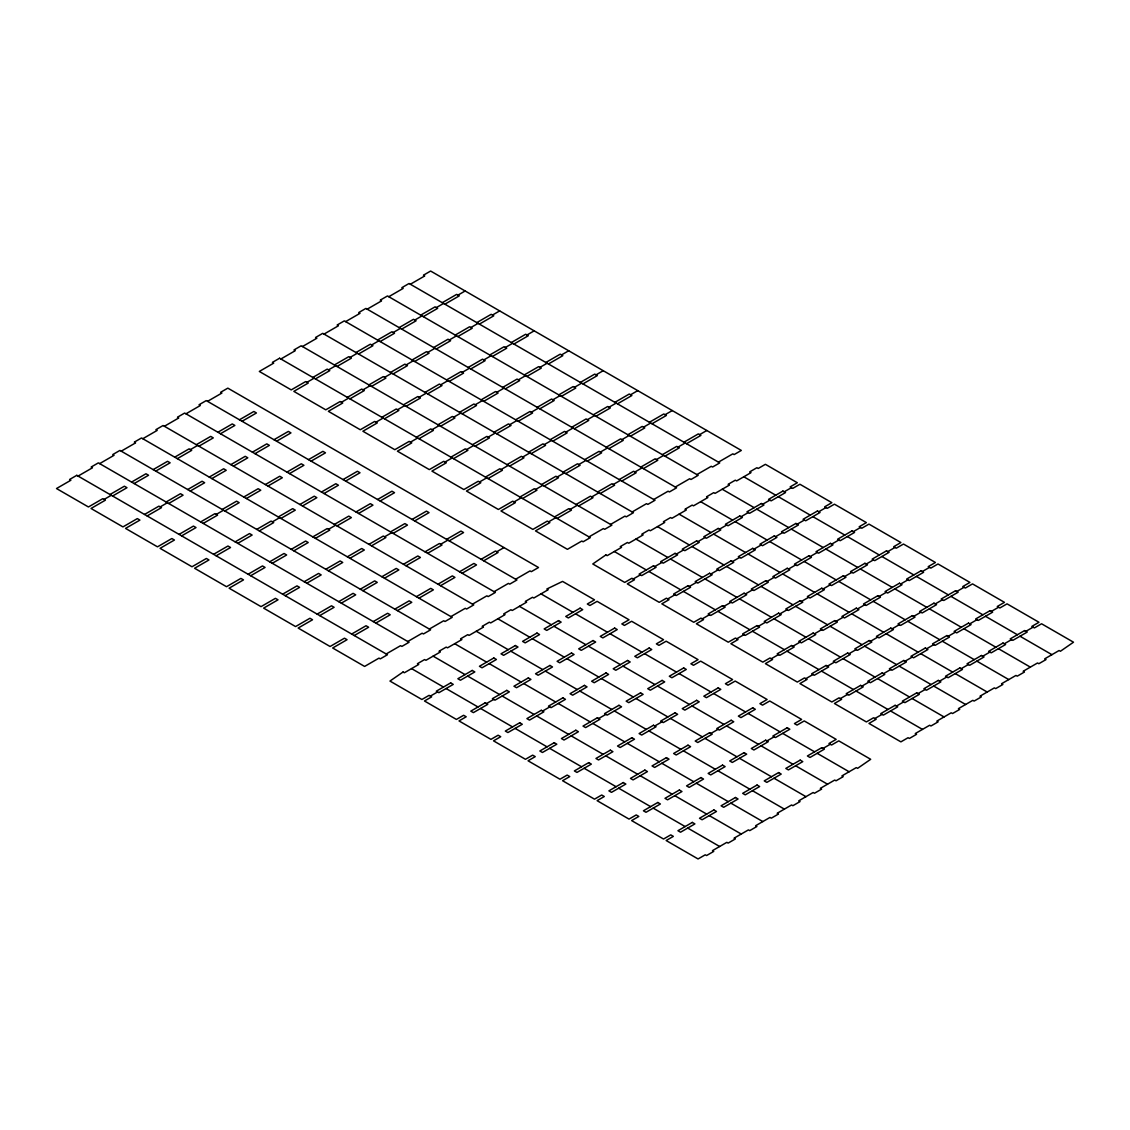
<?xml version="1.0" encoding="UTF-8"?>
<svg xmlns="http://www.w3.org/2000/svg" width="1130" height="1130" viewBox="0 0 1130 1130"><rect width="100%" height="100%" fill="white"/><g stroke="black" fill="none" stroke-linecap="round" stroke-linejoin="round"><path stroke-width="1.5" d="M78.083 476.083L92.462 467.778L91.163 467.029L98.352 462.876L409.06 642.264L401.87 646.417L400.571 645.668L386.192 653.973M99.652 463.625L114.031 455.319L112.746 454.571L119.935 450.418L430.629 629.806L423.439 633.958L422.14 633.21L407.761 641.515M121.235 451.167L135.614 442.861L134.315 442.127L141.504 437.974L452.212 617.347L445.022 621.5L443.723 620.751L429.344 629.057M142.804 438.708L157.183 430.417L155.898 429.668L163.087 425.516L473.781 604.889L466.591 609.042L465.292 608.293L450.912 616.599M164.387 426.264L178.766 417.959L177.467 417.21L184.656 413.057L495.364 592.431L488.174 596.584L486.875 595.835L472.495 604.14M185.956 413.806L200.335 405.5L199.049 404.752L206.239 400.599L516.933 579.973L509.743 584.125L508.458 583.377L494.064 591.682M207.539 401.348L221.918 393.042L220.618 392.294L227.822 388.141L538.516 567.514L531.326 571.667L530.027 570.918L515.647 579.224M280.89 358.987L295.269 350.681L293.984 349.947L301.173 345.794L611.867 525.168L604.677 529.32L603.378 528.572L588.998 536.877M302.473 346.529L316.852 338.237L315.553 337.489L322.742 333.336L633.45 512.709L626.26 516.862L624.961 516.113L610.581 524.419M324.042 334.085L338.421 325.779L337.136 325.03L344.325 320.878L655.019 500.251L647.829 504.404L646.53 503.655L632.15 511.961M345.625 321.626L360.004 313.321L358.704 312.572L365.894 308.419L676.602 487.793L669.412 491.945L668.113 491.197L653.733 499.502M367.193 309.168L381.573 300.863L380.287 300.114L387.477 295.961L698.171 475.334L690.981 479.487L689.681 478.739L675.302 487.044M388.777 296.71L403.156 288.404L401.856 287.656L409.06 283.503L719.754 462.89L712.564 467.029L711.264 466.295L696.885 474.586M410.345 284.252L424.739 275.946L423.439 275.197L430.629 271.045L741.322 450.432L734.133 454.585L732.847 453.836L718.454 462.142M110.005 494.516L124.399 486.211L126.984 487.708L112.605 496.014M131.589 482.072L145.968 473.767L148.553 475.25L134.173 483.555M153.157 469.614L167.551 461.308L170.136 462.806L155.756 471.097M174.74 457.156L189.12 448.85L191.705 450.347L177.325 458.653M196.309 444.697L210.703 436.392L213.288 437.889L198.908 446.195M217.892 432.239L232.272 423.934L234.871 425.431L220.477 433.736M239.461 419.781L253.855 411.475L256.439 412.973L242.06 421.278M312.826 377.434L327.206 369.129L329.791 370.626L315.411 378.917M334.395 364.976L348.789 356.67L351.374 358.168L336.994 366.473M355.978 352.518L370.358 344.212L372.942 345.709L358.563 354.015M377.547 340.059L391.941 331.754L394.525 333.251L380.146 341.557M399.13 327.601L413.509 319.296L416.108 320.793L401.715 329.098M420.699 315.143L435.092 306.837L437.677 308.335L423.298 316.64M442.282 302.685L456.661 294.379L459.26 295.876L444.867 304.182M104.115 499.418L111.305 495.265M190.419 449.599L197.609 445.446M306.922 382.336L314.112 378.183M328.505 369.877L335.695 365.725M350.074 357.419L357.264 353.266M371.657 344.961L378.847 340.808M393.226 332.503L400.43 328.35M414.809 320.044L421.999 315.892M436.378 307.586L443.582 303.433M457.961 295.128L465.15 290.975M144.527 514.447L158.92 506.155L161.505 507.638L147.126 515.944M166.11 502.002L180.489 493.697L183.074 495.18L168.695 503.486M187.679 489.544L202.072 481.239L204.657 482.736L190.278 491.027M209.262 477.086L223.641 468.781L226.24 470.278L211.847 478.583M230.831 464.628L245.224 456.322L247.809 457.82L233.43 466.125M252.414 452.17L266.793 443.864L269.392 445.361L254.999 453.667M273.983 439.711L288.376 431.406L290.961 432.903L276.582 441.209M347.348 397.365L361.727 389.059L364.312 390.556L349.933 398.862M368.917 384.906L383.31 376.601L385.895 378.098L371.516 386.404M390.5 372.448L404.879 364.143L407.464 365.64L393.085 373.945M412.069 359.99L426.462 351.684L429.047 353.182L414.668 361.487M433.652 347.531L448.031 339.226L450.63 340.723L436.236 349.029M455.221 335.073L469.614 326.768L472.199 328.265L457.82 336.571M476.804 322.615L491.183 314.31L493.782 315.807L479.388 324.112M160.206 506.89L167.395 502.737M341.444 402.266L348.633 398.113M363.027 389.808L370.216 385.655M384.595 377.349L391.785 373.197M406.179 364.891L413.368 360.738M427.747 352.433L434.951 348.28M449.33 339.975L456.52 335.822M470.899 327.516L478.103 323.364M492.482 315.058L499.672 310.905M179.049 534.391L193.442 526.086L196.027 527.569L181.648 535.874M200.631 521.933L215.011 513.627L217.61 515.125L203.216 523.416M222.2 509.475L236.594 501.169L239.179 502.666L224.799 510.972M243.783 497.016L258.163 488.711L260.762 490.208L246.368 498.514M265.352 484.558L279.746 476.253L282.331 477.75L267.951 486.055M286.935 472.1L301.315 463.794L303.913 465.292L289.52 473.597M308.504 459.642L322.898 451.336L325.482 452.833L311.103 461.139M381.869 417.295L396.249 408.989L398.834 410.487L384.454 418.792M403.438 404.837L417.832 396.531L420.416 398.028L406.037 406.334M425.021 392.378L439.401 384.073L442 385.57L427.606 393.876M446.59 379.92L460.984 371.615L463.568 373.112L449.189 381.417M468.173 367.462L482.552 359.156L485.151 360.654L470.758 368.959M489.742 355.004L504.135 346.698L506.72 348.195L492.341 356.501M511.325 342.545L525.704 334.24L528.303 335.737L513.91 344.043M216.31 514.376L223.5 510.223M375.965 422.196L383.155 418.043M397.548 409.738L404.738 405.585M419.117 397.28L426.321 393.127M440.7 384.822L447.89 380.669M462.269 372.363L469.473 368.211M483.852 359.905L491.041 355.752M505.421 347.447L512.625 343.294M527.004 334.989L534.193 330.836M213.57 554.322L227.963 546.016L230.548 547.499L216.169 555.805M235.153 541.863L249.532 533.558L252.131 535.055L237.738 543.361M256.722 529.405L271.115 521.1L273.7 522.597L259.321 530.902M278.305 516.947L292.684 508.641L295.283 510.139L280.89 518.444M299.874 504.489L314.267 496.183L316.852 497.68L302.473 505.986M321.457 492.03L335.836 483.725L338.435 485.222L324.042 493.527M343.04 479.572L357.419 471.267L360.004 472.764L345.625 481.069M416.391 437.225L430.77 428.92L433.369 430.417L418.976 438.723M437.96 424.767L452.353 416.462L454.938 417.959L440.559 426.264M459.543 412.309L473.922 404.003L476.521 405.5L462.128 413.806M481.112 399.851L495.505 391.545L498.09 393.042L483.711 401.348M502.695 387.392L517.074 379.087L519.673 380.584L505.28 388.889M524.264 374.934L538.657 366.629L541.242 368.126L526.863 376.431M545.846 362.476L560.226 354.17L562.825 355.668L548.431 363.973M272.401 521.848L279.604 517.695M410.487 442.127L417.69 437.974M432.07 429.668L439.259 425.516M453.639 417.21L460.842 413.057M475.222 404.752L482.411 400.599M496.79 392.294L503.994 388.141M518.373 379.835L525.563 375.683M539.942 367.377L547.146 363.224M561.525 354.919L568.715 350.766M248.091 574.252L262.485 565.946L265.07 567.444L250.691 575.735M269.675 561.794L284.054 553.488L286.653 554.985L272.259 563.291M291.243 549.335L305.637 541.03L308.222 542.527L293.842 550.833M312.826 536.877L327.206 528.572L329.805 530.069L315.411 538.374M334.395 524.419L348.789 516.113L351.374 517.611L336.994 525.916M355.978 511.961L370.358 503.655L372.957 505.152L358.563 513.458M377.561 499.502L391.941 491.197L394.525 492.694L380.146 501M450.912 457.156L465.292 448.85L467.891 450.347L453.497 458.653M472.481 444.697L486.875 436.392L489.459 437.889L475.08 446.195M494.064 432.239L508.444 423.934L511.043 425.431L496.649 433.736M515.633 419.781L530.027 411.475L532.611 412.973L518.232 421.278M537.216 407.323L551.595 399.017L554.194 400.514L539.801 408.82M558.799 394.864L573.178 386.559L575.763 388.056L561.384 396.362M580.368 382.406L594.747 374.101L597.346 375.598L582.953 383.903M328.505 529.32L335.695 525.168M445.008 462.057L452.212 457.904M466.591 449.599L473.781 445.446M488.16 437.141L495.364 432.988M509.743 424.682L516.933 420.53M531.312 412.224L538.516 408.071M552.895 399.766L560.085 395.613M574.478 387.308L581.668 383.155M596.047 374.849L603.236 370.697M282.613 594.182L297.006 585.877L299.591 587.374L285.212 595.68M304.196 581.724L318.575 573.418L321.174 574.916L306.781 583.221M325.765 569.266L340.158 560.96L342.743 562.457L328.364 570.763M347.348 556.808L361.727 548.502L364.326 549.999L349.933 558.305M368.931 544.349L383.31 536.044L385.895 537.541L371.516 545.846M390.5 531.891L404.879 523.586L407.478 525.083L393.085 533.388M412.083 519.433L426.462 511.127L429.047 512.625L414.668 520.93M485.434 477.086L499.813 468.781L502.412 470.278L488.019 478.583M507.003 464.628L521.396 456.322L523.981 457.82L509.602 466.125M528.586 452.17L542.965 443.864L545.564 445.361L531.171 453.667M550.169 439.711L564.548 431.406L567.133 432.903L552.754 441.209M571.738 427.253L586.117 418.948L588.716 420.445L574.323 428.75M593.321 414.795L607.7 406.489L610.285 407.986L595.906 416.292M614.889 402.337L629.269 394.031L631.868 395.528L617.474 403.834M384.61 536.792L391.799 532.64M479.53 481.987L486.733 477.835M501.113 469.529L508.302 465.376M522.682 457.071L529.885 452.918M544.264 444.613L551.454 440.46M565.848 432.154L573.037 428.002M587.416 419.696L594.606 415.543M608.999 407.238L616.189 403.085M630.568 394.78L637.758 390.627M317.135 614.113L331.528 605.807L334.113 607.304L319.734 615.61M338.718 601.654L353.097 593.349L355.696 594.846L341.302 603.152M360.301 589.196L374.68 580.891L377.265 582.388L362.885 590.693M381.869 576.738L396.249 568.432L398.848 569.93L384.454 578.235M403.452 564.28L417.832 555.974L420.416 557.471L406.037 565.777M425.021 551.821L439.401 543.516L442 545.013L427.606 553.319M446.604 539.363L460.984 531.058L463.568 532.555L449.189 540.86M519.955 497.016L534.335 488.711L536.934 490.208L522.54 498.514M541.538 484.558L555.918 476.253L558.503 477.75L544.123 486.055M563.107 472.1L577.486 463.794L580.086 465.292L565.692 473.597M584.69 459.642L599.07 451.336L601.654 452.833L587.275 461.139M606.259 447.183L620.638 438.878L623.237 440.375L608.844 448.681M627.842 434.725L642.221 426.42L644.806 427.917L630.427 436.222M649.411 422.267L663.79 413.976L666.389 415.459L651.996 423.764M440.7 544.264L447.89 540.112M514.051 501.918L521.255 497.765M535.634 489.459L542.824 485.307M557.217 477.001L564.407 472.849M578.786 464.543L585.976 460.39M600.369 452.085L607.559 447.932M621.938 439.627L629.128 435.474M643.521 427.168L650.711 423.016M665.09 414.71L672.279 410.557M351.67 634.043L366.049 625.738L368.634 627.235L354.255 635.54M373.239 621.585L387.618 613.279L390.217 614.777L375.824 623.082M394.822 609.127L409.201 600.821L411.786 602.318L397.407 610.624M416.391 596.668L430.77 588.363L433.369 589.86L418.976 598.166M437.974 584.21L452.353 575.905L454.938 577.402L440.559 585.707M459.543 571.752L473.922 563.446L476.521 564.943L462.128 573.249M481.126 559.293L495.505 550.988L498.09 552.485L483.711 560.791M554.477 516.947L568.856 508.641L571.455 510.139L557.062 518.444M576.06 504.489L590.439 496.183L593.024 497.68L578.645 505.986M597.629 492.03L612.008 483.725L614.607 485.222L600.214 493.527M619.212 479.572L633.591 471.267L636.176 472.764L621.797 481.069M640.781 467.114L655.16 458.808L657.759 460.305L643.366 468.611M662.364 454.656L676.743 446.364L679.328 447.847L664.949 456.153M683.933 442.211L698.326 433.906L700.911 435.389L686.517 443.695M496.805 551.737L503.994 547.584M548.573 521.848L555.776 517.695M570.156 509.39L577.345 505.237M591.739 496.932L598.928 492.779M613.308 484.473L620.497 480.321M634.891 472.015L642.08 467.862M656.459 459.557L663.649 455.404M678.042 447.099L685.232 442.946M699.611 434.655L706.801 430.502M430.389 696.094L437.578 691.941M633.196 579.012L640.399 574.859M654.779 566.554L661.968 562.401M676.347 554.096L683.551 549.943M697.93 541.637L705.12 537.485M719.499 529.179L726.703 525.026M741.082 516.721L748.272 512.568M762.651 504.263L769.855 500.11M784.234 491.804L791.424 487.652M486.479 703.58L493.683 699.428M667.717 598.942L674.921 594.79M689.3 586.484L696.49 582.331M710.869 574.026L718.073 569.873M732.452 561.568L739.642 557.415M754.021 549.109L761.225 544.957M775.604 536.651L782.793 532.498M797.187 524.193L804.376 520.04M818.756 511.735L825.945 507.582M542.584 711.053L549.773 706.9M702.239 618.873L709.442 614.72M723.822 606.414L731.011 602.262M745.39 593.956L752.594 589.803M766.973 581.498L774.163 577.345M788.556 569.04L795.746 564.887M810.125 556.582L817.315 552.429M831.708 544.123L838.898 539.971M853.277 531.665L860.467 527.512M598.688 718.525L605.878 714.372M736.76 638.803L743.964 634.65M758.343 626.345L765.533 622.192M779.926 613.887L787.116 609.734M801.495 601.428L808.685 597.276M823.078 588.97L830.268 584.817M844.647 576.512L851.836 572.359M866.23 564.054L873.419 559.901M887.799 551.595L894.988 547.443M654.779 725.997L661.968 721.844M771.282 658.734L778.485 654.581M792.865 646.275L800.054 642.123M814.448 633.817L821.637 629.664M836.016 621.359L843.206 617.206M857.599 608.9L864.789 604.748M879.168 596.442L886.358 592.289M900.751 583.984L907.941 579.831M922.32 571.526L929.51 567.373M710.883 733.469L718.073 729.316M805.817 678.664L813.007 674.511M827.386 666.206L834.576 662.053M848.969 653.747L856.159 649.595M870.538 641.289L877.728 637.136M892.121 628.831L899.31 624.678M913.69 616.373L920.879 612.22M935.273 603.914L942.462 599.762M956.842 591.47L964.031 587.318M766.973 740.941L774.163 736.788M840.339 698.594L847.528 694.442M861.908 686.136L869.097 681.983M883.491 673.678L890.68 669.525M905.059 661.22L912.249 657.067M926.642 648.761L933.832 644.609M948.211 636.303L955.401 632.15M969.794 623.845L976.984 619.692M991.363 611.401L998.553 607.248M823.078 748.413L830.268 744.26M874.86 718.525L882.05 714.372M896.429 706.066L903.619 701.914M918.012 693.608L925.202 689.455M939.581 681.15L946.77 676.997M961.164 668.692L968.353 664.539M982.733 656.233L989.922 652.081M1004.316 643.789L1011.505 639.636M1025.885 631.331L1033.074 627.178M743.808 476.775L775.745 495.208M778.33 496.706L810.267 515.139M812.866 516.636L844.788 535.069M847.387 536.566L879.31 555M881.909 556.497L913.831 574.944M916.43 576.427L948.353 594.874M950.952 596.358L982.874 614.805M985.473 616.288L1017.395 634.735M1019.995 636.218L1051.917 654.666M722.24 489.234L754.176 507.667M756.761 509.164L788.698 527.597M791.283 529.094L823.219 547.527M825.804 549.025L857.741 567.458M860.326 568.955L892.262 587.388M894.847 588.885L926.784 607.318M929.369 608.816L961.305 627.263M963.89 628.746L995.827 647.193M998.412 648.677L1030.348 667.124M700.657 501.692L732.593 520.125M735.178 521.622L767.115 540.055M769.699 541.553L801.636 559.986M804.235 561.483L836.158 579.916M838.757 581.413L870.679 599.846M873.278 601.344L905.201 619.777M907.8 621.274L939.722 639.707M942.321 641.204L974.244 659.638M976.843 661.135L1008.765 679.582M679.088 514.15L711.024 532.583M713.609 534.08L745.546 552.514M748.131 554.011L780.067 572.444M782.652 573.941L814.589 592.374M817.174 593.872L849.11 612.305M851.695 613.802L883.632 632.235M886.217 633.732L918.153 652.165M920.738 653.663L952.675 672.096M955.26 673.593L987.196 692.026M657.505 526.608L689.441 545.041M692.026 546.539L723.963 564.972M726.548 566.469L758.484 584.902M761.069 586.399L793.006 604.832M795.605 606.33L827.527 624.763M830.126 626.26L862.049 644.693M864.648 646.191L896.57 664.624M899.169 666.121L931.092 684.554M933.691 686.051L965.613 704.484M635.936 539.067L667.872 557.5M670.457 558.997L702.394 577.43M704.979 578.927L736.915 597.36M739.5 598.858L771.437 617.291M774.022 618.788L805.958 637.221M808.543 638.718L840.48 657.152M843.065 658.649L875.001 677.082M877.586 678.579L909.523 697.012M912.108 698.51L944.044 716.943M614.353 551.525L646.289 569.958M648.874 571.455L680.811 589.888M683.396 591.386L715.332 609.819M717.917 611.316L749.854 629.749M752.439 631.246L784.375 649.679M786.96 651.177L818.897 669.61M821.496 671.107L853.418 689.54M856.017 691.037L887.94 709.471M890.539 710.968L922.461 729.401M541.002 593.872L572.938 612.305M575.523 613.802L607.46 632.235M610.045 633.732L641.981 652.165M644.566 653.663L676.503 672.096M679.088 673.593L711.024 692.026M713.609 693.523L745.546 711.957M748.131 713.454L780.067 731.887M782.652 733.384L814.589 751.817M817.174 753.315L849.11 771.762M519.419 606.33L551.355 624.763M553.94 626.26L585.877 644.693M588.462 646.191L620.398 664.624M622.997 666.121L654.92 684.554M657.519 686.051L689.441 704.484M692.04 705.982L723.963 724.415M726.562 725.912L758.484 744.345M761.083 745.842L793.006 764.276M795.605 765.773L827.527 784.206M497.85 618.788L529.786 637.221M532.371 638.718L564.308 657.152M566.893 658.649L598.829 677.082M601.414 678.579L633.351 697.012M635.936 698.51L667.872 716.943M670.457 718.44L702.394 736.873M704.979 738.37L736.915 756.803M739.5 758.301L771.437 776.734M774.022 778.231L805.958 796.664M476.267 631.246L508.203 649.679M510.788 651.177L542.725 669.61M545.31 671.107L577.246 689.54M579.831 691.037L611.768 709.471M614.367 710.968L646.289 729.401M648.888 730.898L680.811 749.331M683.41 750.828L715.332 769.262M717.931 770.759L749.854 789.192M752.453 790.689L784.375 809.122M454.698 643.705L486.635 662.138M489.219 663.635L521.156 682.068M523.741 683.565L555.678 701.998M558.262 703.496L590.199 721.929M592.784 723.426L624.721 741.859M627.305 743.356L659.242 761.79M661.827 763.287L693.764 781.72M696.348 783.217L728.285 801.65M730.87 803.148L762.807 821.581M433.115 656.149L465.052 674.596M467.636 676.079L499.573 694.526M502.158 696.024L534.095 714.457M536.679 715.954L568.616 734.387M571.201 735.884L603.138 754.317M605.736 755.815L637.659 774.248M640.258 775.745L672.181 794.178M674.78 795.675L706.702 814.109M709.301 815.606L741.224 834.039M411.546 668.607L443.483 687.054M446.068 688.537L478.004 706.985M480.589 708.468L512.526 726.915M515.111 728.398L547.047 746.845M549.632 748.342L581.569 766.776M584.154 768.273L616.09 786.706M618.675 788.203L650.612 806.636M653.197 808.134L685.133 826.567M687.718 828.064L719.655 846.497M76.784 475.334L69.594 479.487L70.879 480.236L56.5 488.541L88.437 506.975L102.816 498.669L105.401 500.166L91.022 508.472L122.958 526.905L137.337 518.599L139.922 520.097L125.543 528.402L157.48 546.835L171.859 538.53L174.444 540.027L160.065 548.332L192.001 566.766L206.38 558.474L208.965 559.957L194.586 568.263L226.523 586.71L240.902 578.405L243.501 579.888L229.107 588.193L261.044 606.641L275.423 598.335L278.022 599.818L263.629 608.124L295.566 626.571L309.945 618.265L312.544 619.763L298.151 628.054L330.087 646.501L344.466 638.196L347.065 639.693L332.672 647.999L364.609 666.432L378.988 658.126L380.287 658.875L387.477 654.722L76.784 475.334M279.59 358.238L272.401 362.391L273.7 363.14L259.321 371.445L291.243 389.892L305.637 381.587L308.222 383.07L293.842 391.375L325.765 409.823L340.158 401.517L342.743 403L328.364 411.306L360.286 429.753L374.68 421.448L377.265 422.945L362.885 431.236L394.808 449.684L409.201 441.378L411.786 442.875L397.407 451.181L429.329 469.614L443.723 461.308L446.308 462.806L431.928 471.111L463.851 489.544L478.244 481.239L480.829 482.736L466.45 491.041L498.372 509.475L512.766 501.169L515.351 502.666L500.971 510.972L532.894 529.405L547.287 521.1L549.872 522.597L535.493 530.902L567.43 549.335L581.809 541.03L583.108 541.779L590.298 537.626L279.59 358.238M403.057 672.011L389.963 681.065L421.9 699.498L429.089 695.346L431.674 696.843L424.485 700.995L456.421 719.443L463.611 715.29L466.21 716.773L459.006 720.926L490.943 739.373L498.132 735.22L500.731 736.703L493.527 740.856L525.464 759.303L532.654 755.151L535.253 756.634L528.049 760.787L559.986 779.234L567.175 775.081L569.774 776.578L562.571 780.717L594.507 799.164L601.697 795.012L604.296 796.509L597.106 800.662L629.029 819.095L636.218 814.942L638.817 816.439L631.628 820.592L663.55 839.025L670.74 834.872L673.339 836.37L666.149 840.522L698.072 858.955L705.261 854.803L706.561 855.551L713.75 851.399L712.465 850.65L726.844 842.344L728.144 843.093L735.333 838.94L734.034 838.192L748.427 829.886L749.713 830.635L756.902 826.482L755.617 825.733L769.996 817.428L771.296 818.177L778.485 814.024L777.186 813.275L791.579 804.97L792.865 805.718L800.054 801.566L798.769 800.817L813.148 792.511L814.448 793.26L821.637 789.107L820.338 788.359L834.731 780.053L836.016 780.802L843.206 776.649L841.921 775.9L856.3 767.609L857.599 768.344L870.679 759.303L838.757 740.856L831.567 745.009L828.968 743.526L836.158 739.373L804.235 720.926L797.046 725.079L794.447 723.581L801.636 719.443L769.714 700.995L762.524 705.148L759.925 703.651L767.115 699.498L735.192 681.065L727.988 685.218L725.404 683.721L732.593 679.568L700.671 661.135L693.467 665.288L690.882 663.79L698.072 659.638L666.149 641.204L658.945 645.357L656.361 643.86L663.55 639.707L631.628 621.274L624.424 625.427L621.839 623.93L629.029 619.777L597.106 601.344L589.902 605.496L587.318 603.999L594.507 599.846L562.571 581.413L546.892 588.97L548.191 589.719L533.812 598.024L532.513 597.276L525.323 601.428L526.622 602.177L512.229 610.483L510.944 609.734L503.74 613.887L505.039 614.635L490.66 622.941L489.361 622.192L482.171 626.345L483.471 627.094L469.077 635.399L467.792 634.65L460.588 638.803L461.888 639.552L447.508 647.843L446.209 647.109L439.019 651.261L440.319 651.996L425.925 660.301L424.64 659.553L417.436 663.706L418.736 664.454L404.356 672.76L403.057 672.011M605.864 554.929L592.784 563.969L624.721 582.416L631.91 578.263L634.495 579.761L627.305 583.899L659.242 602.346L666.432 598.194L669.017 599.691L661.827 603.844L693.764 622.277L700.953 618.124L703.538 619.621L696.348 623.774L728.285 642.207L735.475 638.055L738.06 639.552L730.87 643.705L762.807 662.138L769.996 657.985L772.581 659.482L765.391 663.635L797.328 682.068L804.518 677.915L807.102 679.413L799.913 683.565L831.85 701.998L839.039 697.846L841.624 699.343L834.434 703.496L866.371 721.929L873.561 717.776L876.145 719.273L868.956 723.426L900.893 741.859L908.082 737.706L909.382 738.455L916.571 734.302L915.272 733.554L929.665 725.248L930.951 725.997L938.14 721.844L936.855 721.095L951.234 712.79L952.534 713.539L959.723 709.386L958.424 708.637L972.817 700.332L974.102 701.08L981.292 696.928L980.007 696.179L994.386 687.873L995.685 688.622L1002.875 684.469L1001.576 683.721L1015.969 675.429L1017.254 676.164L1024.444 672.025L1023.159 671.277L1037.538 662.971L1038.837 663.72L1046.027 659.567L1044.727 658.818L1059.121 650.513L1060.406 651.261L1073.5 642.207L1041.563 623.774L1034.374 627.927L1031.789 626.43L1038.978 622.277L1007.042 603.844L999.852 607.982L997.267 606.499L1004.457 602.346L972.52 583.899L965.331 588.052L962.746 586.569L969.935 582.416L937.999 563.969L930.809 568.122L928.224 566.639L935.414 562.486L903.477 544.039L896.288 548.191L893.703 546.708L900.893 542.555L868.956 524.108L861.766 528.261L859.181 526.764L866.371 522.611L834.434 504.178L827.245 508.331L824.66 506.833L831.85 502.681L799.913 484.247L792.723 488.4L790.138 486.903L797.328 482.75L765.391 464.317L758.202 468.47L756.902 467.721L749.713 471.874L751.012 472.623L736.619 480.928L735.333 480.179L728.13 484.332L729.429 485.081L715.05 493.386L713.75 492.638L706.561 496.79L707.86 497.539L693.467 505.845L692.182 505.096L684.978 509.249L686.277 509.997L671.898 518.303L670.599 517.554L663.409 521.707L664.708 522.456L650.315 530.761L649.03 530.012L641.826 534.165L643.125 534.914L628.746 543.219L627.447 542.471L620.257 546.623L621.542 547.372L607.163 555.663L605.864 554.929M450.672 682.901L436.279 691.207L438.878 692.69L453.257 684.385L450.672 682.901M472.241 670.443L457.862 678.749L460.447 680.232L474.84 671.926L472.241 670.443M493.824 657.985L479.431 666.29L482.03 667.788L496.409 659.482L493.824 657.985M515.393 645.527L501.014 653.832L503.599 655.329L517.992 647.024L515.393 645.527M536.976 633.068L522.583 641.374L525.182 642.871L539.561 634.566L536.976 633.068M558.545 620.61L544.166 628.916L546.75 630.413L561.144 622.107L558.545 620.61M580.128 608.152L565.749 616.457L568.334 617.955L582.713 609.649L580.128 608.152M653.479 565.805L639.1 574.111L641.685 575.608L656.078 567.302L653.479 565.805M675.062 553.347L660.669 561.652L663.268 563.15L677.647 554.844L675.062 553.347M696.631 540.889L682.252 549.194L684.837 550.691L699.23 542.386L696.631 540.889M718.214 528.43L703.821 536.736L706.42 538.233L720.799 529.928L718.214 528.43M739.783 515.972L725.404 524.278L727.988 525.775L742.382 517.469L739.783 515.972M761.366 503.514L746.972 511.819L749.571 513.317L763.951 505.011L761.366 503.514M782.935 491.056L768.555 499.361L771.14 500.858L785.534 492.553L782.935 491.056M485.194 702.832L470.8 711.137L473.399 712.62L487.779 704.315L485.194 702.832M506.763 690.374L492.383 698.679L494.968 700.162L509.362 691.871L506.763 690.374M528.346 677.915L513.952 686.221L516.551 687.718L530.931 679.413L528.346 677.915M549.914 665.457L535.535 673.763L538.12 675.26L552.514 666.954L549.914 665.457M571.498 652.999L557.104 661.304L559.703 662.802L574.082 654.496L571.498 652.999M593.066 640.541L578.687 648.846L581.272 650.343L595.665 642.038L593.066 640.541M614.649 628.082L600.27 636.388L602.855 637.885L617.234 629.58L614.649 628.082M688 585.736L673.621 594.041L676.206 595.538L690.6 587.233L688 585.736M709.584 573.277L695.19 581.583L697.789 583.08L712.168 574.775L709.584 573.277M731.152 560.819L716.773 569.125L719.358 570.622L733.751 562.316L731.152 560.819M752.735 548.361L738.342 556.666L740.941 558.164L755.32 549.858L752.735 548.361M774.304 535.903L759.925 544.208L762.51 545.705L776.903 537.4L774.304 535.903M795.887 523.444L781.508 531.75L784.093 533.247L798.472 524.942L795.887 523.444M817.456 510.986L803.077 519.292L805.662 520.789L820.055 512.483L817.456 510.986M519.715 722.762L505.322 731.068L507.921 732.551L522.3 724.259L519.715 722.762M541.284 710.304L526.905 718.609L529.49 720.107L543.883 711.801L541.284 710.304M562.867 697.846L548.474 706.151L551.073 707.648L565.452 699.343L562.867 697.846M584.436 685.387L570.057 693.693L572.642 695.19L587.035 686.885L584.436 685.387M606.019 672.929L591.64 681.235L594.225 682.732L608.604 674.426L606.019 672.929M627.588 660.471L613.209 668.776L615.793 670.274L630.187 661.968L627.588 660.471M649.171 648.013L634.792 656.318L637.377 657.815L651.756 649.51L649.171 648.013M722.522 605.666L708.143 613.971L710.728 615.469L725.121 607.163L722.522 605.666M744.105 593.208L729.712 601.513L732.311 603.01L746.69 594.705L744.105 593.208M765.674 580.749L751.295 589.055L753.88 590.552L768.273 582.247L765.674 580.749M787.257 568.291L772.878 576.597L775.463 578.094L789.842 569.788L787.257 568.291M808.826 555.833L794.447 564.138L797.031 565.636L811.425 557.33L808.826 555.833M830.409 543.375L816.03 551.68L818.614 553.177L832.994 544.872L830.409 543.375M851.978 530.916L837.598 539.222L840.183 540.719L854.577 532.414L851.978 530.916M554.237 742.692L539.843 750.998L542.442 752.481L556.822 744.19L554.237 742.692M575.806 730.234L561.426 738.54L564.011 740.037L578.405 731.731L575.806 730.234M597.389 717.776L583.009 726.082L585.594 727.579L599.974 719.273L597.389 717.776M618.957 705.318L604.578 713.623L607.163 715.12L621.557 706.815L618.957 705.318M640.541 692.86L626.161 701.165L628.746 702.662L643.125 694.357L640.541 692.86M662.109 680.401L647.73 688.707L650.315 690.204L664.708 681.899L662.109 680.401M683.692 667.943L669.313 676.249L671.898 677.746L686.277 669.44L683.692 667.943M757.044 625.596L742.664 633.902L745.249 635.399L759.642 627.094L757.044 625.596M778.627 613.138L764.247 621.443L766.832 622.941L781.211 614.635L778.627 613.138M800.195 600.68L785.816 608.985L788.401 610.483L802.794 602.177L800.195 600.68M821.778 588.221L807.399 596.527L809.984 598.024L824.363 589.719L821.778 588.221M843.347 575.763L828.968 584.069L831.553 585.566L845.946 577.261L843.347 575.763M864.93 563.305L850.551 571.611L853.136 573.108L867.515 564.802L864.93 563.305M886.499 550.847L872.12 559.152L874.705 560.65L889.098 552.344L886.499 550.847M588.758 762.623L574.379 770.928L576.964 772.426L591.343 764.12L588.758 762.623M610.327 750.165L595.948 758.47L598.533 759.967L612.926 751.662L610.327 750.165M631.91 737.706L617.531 746.012L620.116 747.509L634.495 739.204L631.91 737.706M653.479 725.248L639.1 733.554L641.685 735.051L656.078 726.745L653.479 725.248M675.062 712.79L660.683 721.095L663.268 722.593L677.647 714.287L675.062 712.79M696.631 700.332L682.252 708.637L684.837 710.134L699.23 701.829L696.631 700.332M718.214 687.873L703.835 696.179L706.42 697.676L720.799 689.371L718.214 687.873M791.565 645.527L777.186 653.832L779.771 655.329L794.164 647.024L791.565 645.527M813.148 633.068L798.769 641.374L801.354 642.871L815.733 634.566L813.148 633.068M834.717 620.61L820.338 628.916L822.923 630.413L837.316 622.107L834.717 620.61M856.3 608.152L841.921 616.457L844.506 617.955L858.885 609.649L856.3 608.152M877.869 595.694L863.49 603.999L866.074 605.496L880.468 597.191L877.869 595.694M899.452 583.235L885.073 591.541L887.657 593.038L902.037 584.733L899.452 583.235M921.035 570.791L906.641 579.083L909.226 580.58L923.62 572.274L921.035 570.791M623.28 782.553L608.9 790.859L611.485 792.356L625.865 784.051L623.28 782.553M644.849 770.095L630.469 778.401L633.054 779.898L647.448 771.592L644.849 770.095M666.432 757.637L652.052 765.942L654.637 767.44L669.017 759.134L666.432 757.637M688 745.178L673.621 753.484L676.206 754.981L690.6 746.676L688 745.178M709.584 732.72L695.204 741.026L697.789 742.523L712.168 734.217L709.584 732.72M731.167 720.262L716.773 728.567L719.358 730.065L733.751 721.759L731.167 720.262M752.735 707.804L738.356 716.109L740.941 717.607L755.32 709.301L752.735 707.804M826.087 665.457L811.707 673.763L814.292 675.26L828.685 666.954L826.087 665.457M847.67 652.999L833.29 661.304L835.875 662.802L850.254 654.496L847.67 652.999M869.238 640.541L854.859 648.846L857.444 650.343L871.837 642.038L869.238 640.541M890.821 628.082L876.442 636.388L879.027 637.885L893.406 629.58L890.821 628.082M912.39 615.624L898.011 623.93L900.596 625.427L914.989 617.121L912.39 615.624M933.973 603.166L919.594 611.471L922.179 612.969L936.558 604.663L933.973 603.166M955.556 590.722L941.163 599.027L943.748 600.51L958.141 592.205L955.556 590.722M657.801 802.484L643.422 810.789L646.007 812.286L660.386 803.981L657.801 802.484M679.37 790.025L664.991 798.331L667.576 799.828L681.969 791.523L679.37 790.025M700.953 777.567L686.574 785.873L689.159 787.37L703.538 779.064L700.953 777.567M722.536 765.109L708.143 773.414L710.728 774.912L725.121 766.606L722.536 765.109M744.105 752.651L729.726 760.956L732.311 762.453L746.69 754.148L744.105 752.651M765.688 740.192L751.295 748.498L753.894 749.995L768.273 741.69L765.688 740.192M787.257 727.734L772.878 736.04L775.463 737.537L789.842 729.231L787.257 727.734M860.608 685.387L846.229 693.693L848.814 695.19L863.207 686.885L860.608 685.387M882.191 672.929L867.812 681.235L870.397 682.732L884.776 674.426L882.191 672.929M903.76 660.471L889.381 668.776L891.966 670.274L906.359 661.968L903.76 660.471M925.343 648.013L910.964 656.318L913.548 657.815L927.928 649.51L925.343 648.013M946.926 635.554L932.533 643.86L935.117 645.357L949.511 637.052L946.926 635.554M968.495 623.11L954.116 631.402L956.7 632.899L971.08 624.593L968.495 623.11M990.078 610.652L975.684 618.957L978.283 620.441L992.663 612.135L990.078 610.652M692.323 822.414L677.943 830.72L680.528 832.217L694.908 823.911L692.323 822.414M713.892 809.956L699.512 818.261L702.097 819.759L716.491 811.453L713.892 809.956M735.475 797.498L721.095 805.803L723.68 807.3L738.06 798.995L735.475 797.498M757.058 785.039L742.664 793.345L745.249 794.842L759.642 786.537L757.058 785.039M778.627 772.581L764.247 780.887L766.832 782.384L781.211 774.078L778.627 772.581M800.21 760.123L785.816 768.428L788.415 769.926L802.794 761.62L800.21 760.123M821.778 747.665L807.399 755.97L809.984 757.467L824.363 749.162L821.778 747.665M895.13 705.318L880.75 713.623L883.335 715.12L897.728 706.815L895.13 705.318M916.713 692.86L902.333 701.165L904.918 702.662L919.297 694.357L916.713 692.86M938.296 680.401L923.902 688.707L926.487 690.204L940.88 681.899L938.296 680.401M959.864 667.943L945.485 676.249L948.07 677.746L962.449 669.44L959.864 667.943M981.447 655.499L967.054 663.79L969.653 665.288L984.032 656.982L981.447 655.499M1003.016 643.041L988.637 651.346L991.222 652.829L1005.601 644.524L1003.016 643.041M1024.599 630.582L1010.206 638.888L1012.805 640.371L1027.184 632.08L1024.599 630.582"/></g></svg>
